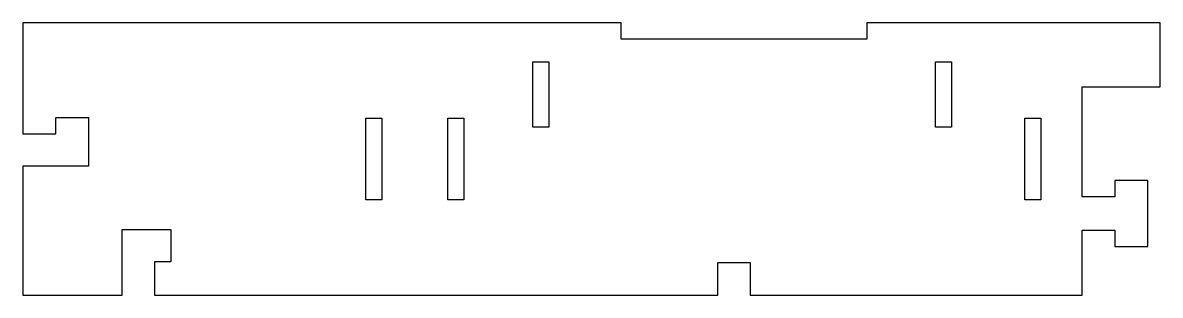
# Model space of a CAD drawing. Header units: millimetres. Extents: x -69 to 69, y -17 to 17.
import ezdxf

# ---------------------------------------------------------------- set-up
doc = ezdxf.new("R2010")
doc.units = ezdxf.units.MM
doc.layers.get('0').update_dxf_attribs({"linetype": 'CONTINUOUS'})

msp = doc.modelspace()

# ---------------------------------------------------------------- linework, layer by layer
for p, q in [((-69.36, 16.59), (-69.36, 3.07)), ((3.61, 16.59), (-69.36, 16.59)), ((3.61, 14.59), (3.61, 16.59)), ((69.36, 16.59), (33.56, 16.59)), ((33.56, 16.59), (33.56, 14.59)), ((69.36, 8.77), (69.36, 16.59)), ((33.56, 14.59), (3.61, 14.59)), ((-7.17, 11.82), (-5.22, 11.82)), ((-7.17, 3.87), (-7.17, 11.82)), ((-5.22, 11.82), (-5.22, 3.87)), ((41.96, 11.82), (43.91, 11.82)), ((41.96, 3.87), (41.96, 11.82)), ((43.91, 11.82), (43.91, 3.87)), ((59.86, -4.61), (59.86, 8.77)), ((59.86, 8.77), (69.36, 8.77)), ((-65.31, 3.07), (-65.31, 5.07)), ((-65.31, 5.07), (-61.36, 5.07)), ((-61.36, 5.07), (-61.36, -0.88)), ((-27.54, 4.98), (-25.59, 4.98)), ((-27.54, -4.97), (-27.54, 4.98)), ((-25.59, 4.98), (-25.59, -4.97)), ((-17.54, -4.97), (-17.54, 4.98)), ((-17.54, 4.98), (-15.59, 4.98)), ((-15.59, 4.98), (-15.59, -4.97)), ((52.86, -4.97), (52.86, 4.98)), ((52.86, 4.98), (54.81, 4.98)), ((54.81, 4.98), (54.81, -4.97)), ((-69.36, 3.07), (-65.31, 3.07)), ((-5.22, 3.87), (-7.17, 3.87)), ((43.91, 3.87), (41.96, 3.87)), ((-61.36, -0.88), (-69.36, -0.88)), ((-69.36, -0.88), (-69.36, -16.59)), ((67.86, -2.61), (63.81, -2.61)), ((63.81, -2.61), (63.81, -4.61)), ((67.86, -10.66), (67.86, -2.61)), ((-25.59, -4.97), (-27.54, -4.97)), ((-15.59, -4.97), (-17.54, -4.97)), ((54.81, -4.97), (52.86, -4.97)), ((63.81, -4.61), (59.86, -4.61)), ((-57.25, -16.59), (-57.25, -8.59)), ((-57.25, -8.59), (-51.3, -8.59)), ((-51.3, -8.59), (-51.3, -12.54)), ((59.86, -16.59), (59.86, -8.66)), ((59.86, -8.66), (63.81, -8.66)), ((63.81, -8.66), (63.81, -10.66)), ((63.81, -10.66), (67.86, -10.66)), ((-51.3, -12.54), (-53.3, -12.54)), ((-53.3, -12.54), (-53.3, -16.59)), ((15.42, -16.59), (15.42, -12.59)), ((15.42, -12.59), (19.37, -12.59)), ((19.37, -12.59), (19.37, -16.59)), ((-69.36, -16.59), (-57.25, -16.59)), ((-53.3, -16.59), (15.42, -16.59)), ((19.37, -16.59), (59.86, -16.59))]:
    msp.add_line(p, q)

doc.saveas('drawing.dxf')
